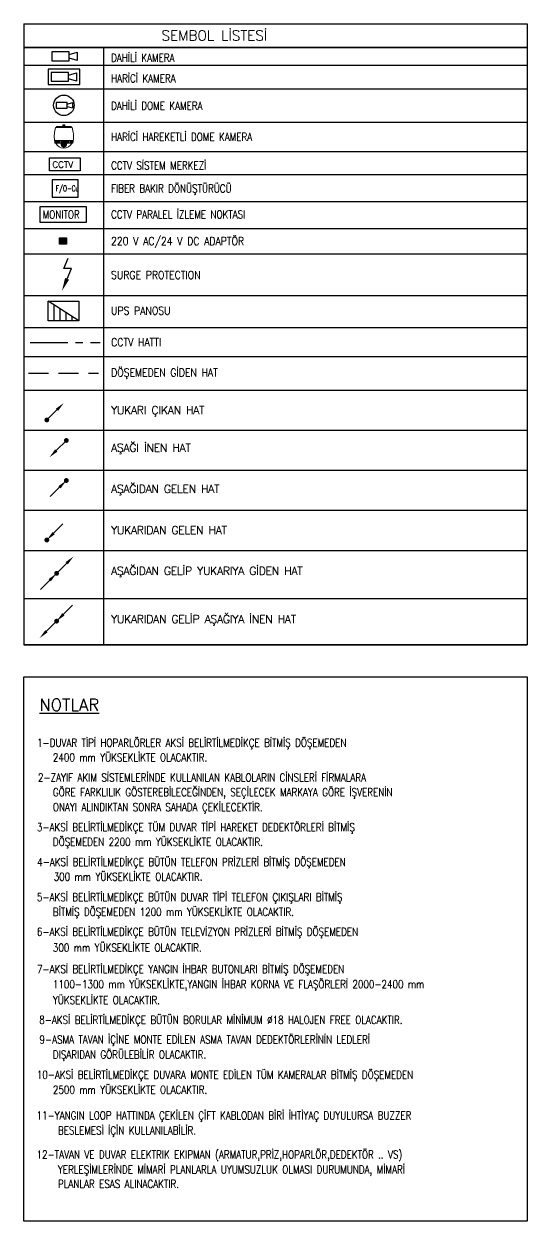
# Model space of a CAD drawing. Header units: metres. Extents: x -13933 to 152404, y -7861 to 21912.
# Drawn here: x -13409 to -10896, y 15930 to 21912 of the extents above; entities that cross this region are included whole.
import ezdxf

# ---------------------------------------------------------------- set-up
doc = ezdxf.new("R2010")
doc.units = ezdxf.units.M
doc.header["$LTSCALE"] = 100
doc.header["$MEASUREMENT"] = 0
doc.linetypes.add('CENTER', pattern=[2, 1.25, -0.25, 0.25, -0.25])
doc.linetypes.add('HIDDEN', pattern=[0.375, 0.25, -0.125])
for name, color, linetype, lineweight in [('E-220 V AC 24 V DC ADAPTÖR', 7, 'Continuous', 30), ('E-CCTV MERKEZİ', 7, 'Continuous', 30), ('E-CCTV PARALEL İZLEME NOKTASI', 7, 'Continuous', 30), ('E-DAHİLİ DOME KAMERA', 7, 'Continuous', 30), ('E-DAHİLİ KAMERA', 7, 'Continuous', 30), ('E-DAHİLİ SPEED DOME', 7, 'Continuous', 30), ('E-GUVENLIK-CCTV', 7, 'Continuous', 30), ('E-HARİCİ KAMERA', 7, 'Continuous', 30), ('E-IP KAMERA RACK KABİN', 7, 'Continuous', 30), ('E-KABLO', 7, 'Continuous', 30), ('E-OK', 7, 'Continuous', 30), ('E-TOPRAKLAMA', 7, 'Continuous', 30), ('E-UPS PANOSU', 7, 'Continuous', 30), ('E-YAZI', 7, 'Continuous', 30)]:
    doc.layers.add(name, color=color, linetype=linetype, lineweight=lineweight)
doc.styles.add('E-YAZI', font='txttw.shx')

# ---------------------------------------------------------------- blocks, each defined once
blk = doc.blocks.new('100_DAHİLİ KAMERA')
at = {"layer": 'E-DAHİLİ KAMERA', "color": 4}
blk.add_lwpolyline([(4.31, -1.1), (4.31, 1.1), (0, 1.1), (0, -1.1)], close=True, dxfattribs=at)
blk.add_lwpolyline([(4.31, 0.44), (6.35, 1.02), (6.35, -1.02), (4.31, -0.44)], dxfattribs=at)
blk = doc.blocks.new('100_HARİCİ KAMERA')
at = {"layer": 'E-HARİCİ KAMERA', "color": 4}
for points in [[(0, -1.9), (7.95, -1.9), (7.95, 1.9), (0, 1.9)], [(5.11, -1.1), (5.11, 1.1), (0.8, 1.1), (0.8, -1.1)]]:
    blk.add_lwpolyline(points, close=True, dxfattribs=at)
blk.add_lwpolyline([(5.11, 0.44), (7.15, 1.02), (7.15, -1.02), (5.11, -0.44)], dxfattribs=at)
blk = doc.blocks.new('100_DAHİLİ DOME KAMERA')
at = {"layer": 'E-DAHİLİ DOME KAMERA', "color": 4}
for p, q in [((-1.94, 0.71), (-1.94, -0.69)), ((0.82, 0.71), (-1.94, 0.71)), ((0.82, -0.69), (0.82, 0.71)), ((0.82, 0.29), (2.13, 0.67)), ((2.13, 0.67), (2.13, -0.64)), ((-1.94, -0.69), (0.82, -0.69)), ((0.82, -0.27), (2.13, -0.64))]:
    blk.add_line(p, q, dxfattribs=at)
at = {"layer": 'E-DAHİLİ DOME KAMERA', "color": 4, "linetype": 'Continuous'}
blk.add_circle((0, 0), 2.57, dxfattribs=at)
blk = doc.blocks.new('100_CCTV MERKEZİ')
at = {"layer": 'E-CCTV MERKEZİ', "color": 4}
blk.add_lwpolyline([(-3.81, 0), (-3.81, 3.24), (3.81, 3.24), (3.81, 0)], close=True, dxfattribs=at)
at = {"layer": 'E-CCTV MERKEZİ', "color": 3, "style": 'E-YAZI'}
blk.add_text('CCTV', height=1.6, dxfattribs=at).set_placement((-3.12, 0.77))
blk = doc.blocks.new('*U394')
at = {"layer": 'E-OK', "color": 3, "linetype": 'Continuous'}
blk.add_line((-126, -126), (0, 0), dxfattribs=at)
at = {"layer": 'E-OK', "color": 4, "linetype": 'Continuous', "const_width": 30}
blk.add_lwpolyline([(-15, 0, 1), (15, 0, 1)], format="xyb", close=True, dxfattribs=at)
at = {"layer": 'E-OK', "color": 3, "linetype": 'Continuous'}
blk.add_solid([(-112, -140), (-140, -112), (-211, -211)], dxfattribs=at)
blk = doc.blocks.new('*U395')
at = {"layer": 'E-OK', "color": 3, "linetype": 'Continuous'}
blk.add_line((85, 85), (201, 200), dxfattribs=at)
at = {"layer": 'E-OK', "color": 4, "linetype": 'Continuous', "const_width": 30}
blk.add_lwpolyline([(-15, 0, 1), (15, 0, 1)], format="xyb", close=True, dxfattribs=at)
at = {"layer": 'E-OK', "color": 3, "linetype": 'Continuous'}
blk.add_solid([(99, 71), (71, 99), (0, 0)], dxfattribs=at)
blk = doc.blocks.new('*U396')
at = {"layer": 'E-OK', "color": 3, "linetype": 'Continuous'}
for p, q in [((85, 85), (201, 200)), ((-126, -126), (0, 0))]:
    blk.add_line(p, q, dxfattribs=at)
at = {"layer": 'E-OK', "color": 4, "linetype": 'Continuous', "const_width": 30}
blk.add_lwpolyline([(-15, 0, 1), (15, 0, 1)], format="xyb", close=True, dxfattribs=at)
at = {"layer": 'E-OK', "color": 3, "linetype": 'Continuous'}
for points in [[(99, 71), (71, 99), (0, 0)], [(-112, -140), (-140, -112), (-211, -211)]]:
    blk.add_solid(points, dxfattribs=at)
blk = doc.blocks.new('100_UPS PANOSU')
at = {"layer": 'E-UPS PANOSU', "color": 4}
for p, q in [((-38.4, 49.4), (38.4, 49.4)), ((-38.4, 0), (-38.4, 49.4)), ((38.4, 0), (-38.4, 49.4)), ((-23.4, 0), (-23.4, 39.7)), ((-8.4, 0), (-8.4, 30.1)), ((38.4, 49.4), (38.4, 0)), ((38.4, 0), (-38.4, 0)), ((6.6, 0), (6.6, 20.4)), ((21.6, 0), (21.6, 10.8))]:
    blk.add_line(p, q, dxfattribs=at)
blk = doc.blocks.new('10_SURGE PROTECTION')
at = {"layer": 'E-TOPRAKLAMA', "color": 3, "linetype": 'Continuous'}
for p, q in [((13, 111.8), (33.1, 159.7)), ((48.6, 111.8), (13, 111.8)), ((28.5, 63.9), (48.6, 111.8))]:
    blk.add_line(p, q, dxfattribs=at)
blk.add_solid([(37.7, 60), (19.3, 67.7), (5.3, 8.6)], dxfattribs=at)
blk = doc.blocks.new('10_CCTV PARALEL İZLEME NOKTASI')
at = {"layer": 'E-CCTV PARALEL İZLEME NOKTASI', "color": 4}
blk.add_lwpolyline([(-103.3, 112.4), (126.9, 112.4), (126.9, 32.9), (-103.3, 32.9)], close=True, dxfattribs=at)
at = {"layer": 'E-CCTV PARALEL İZLEME NOKTASI', "color": 3, "style": 'E-YAZI', "width": 0.8}
blk.add_text('MONITOR', height=40, dxfattribs=at).set_placement((-90.5, 52.6))
blk = doc.blocks.new('E-DAHİLİ SPEED DOME KAMERA (HAREKETLİ)')
at = {"layer": 'E-DAHİLİ SPEED DOME', "lineweight": 15}
blk.add_hatch(color=5, dxfattribs=at).paths.add_polyline_path([(0.77, -4.93, 0.114875), (0.69, -4.58), (-0.72, -4.58, 0.114346), (-0.8, -4.93, 1)])
at = {"layer": 'E-DAHİLİ SPEED DOME', "color": 5, "lineweight": 15}
for p, q in [((-0.26, 0), (-0.26, -0.46)), ((0, 0), (-0.26, 0)), ((0, 0), (0.26, 0)), ((-2.08, -0.71), (2.08, -0.71)), ((-2, -0.64), (2, -0.64)), ((-1.86, -0.54), (-1.74, -0.54)), ((-1.77, -0.46), (1.77, -0.46)), ((-1.74, -0.54), (1.74, -0.54)), ((0, -0.08), (-0.26, -0.08)), ((0, -0.17), (-0.26, -0.17)), ((0, -0.25), (-0.26, -0.25)), ((0, -0.33), (-0.26, -0.33)), ((0, -0.42), (-0.26, -0.42)), ((0, -0.08), (0.26, -0.08)), ((0, -0.17), (0.26, -0.17)), ((0, -0.25), (0.26, -0.25)), ((0, -0.33), (0.26, -0.33)), ((0, -0.42), (0.26, -0.42)), ((0.26, 0), (0.26, -0.46)), ((1.86, -0.54), (1.74, -0.54)), ((-2.32, -3.91), (2.32, -3.92)), ((-2.25, -4.58), (2.25, -4.58)), ((-2.12, -4.29), (-2.12, -3.91)), ((-2.12, -4.58), (-2.12, -3.91)), ((-2.09, -4.29), (-2.09, -3.91)), ((-2.09, -4.58), (-2.09, -3.91)), ((-1.84, -4.29), (-1.84, -3.91)), ((-1.84, -4.58), (-1.84, -3.91)), ((-1.81, -4.29), (-1.81, -3.91)), ((-1.81, -4.58), (-1.81, -3.91)), ((-1.56, -4.29), (-1.56, -3.91)), ((-1.56, -4.58), (-1.56, -3.91)), ((-1.53, -4.29), (-1.53, -3.91)), ((-1.53, -4.58), (-1.53, -3.91)), ((-1.28, -4.29), (-1.28, -3.91)), ((-1.28, -4.58), (-1.28, -3.91)), ((-1.25, -4.29), (-1.25, -3.91)), ((-1.25, -4.58), (-1.25, -3.91)), ((-1.01, -4.29), (-1.01, -3.91)), ((-1.01, -4.58), (-1.01, -3.91)), ((-0.98, -4.29), (-0.98, -3.91)), ((-0.98, -4.58), (-0.98, -3.91)), ((-0.72, -4.29), (-0.72, -3.91)), ((-0.72, -4.58), (-0.72, -3.91)), ((-0.69, -4.29), (-0.69, -3.91)), ((-0.69, -4.58), (-0.69, -3.91)), ((-0.44, -4.29), (-0.44, -3.91)), ((-0.44, -4.58), (-0.44, -3.91)), ((-0.41, -4.29), (-0.41, -3.91)), ((-0.41, -4.58), (-0.41, -3.91)), ((-0.16, -4.29), (-0.16, -3.91)), ((-0.16, -4.58), (-0.16, -3.91)), ((-0.13, -4.29), (-0.13, -3.91)), ((-0.13, -4.58), (-0.13, -3.91)), ((0.13, -4.29), (0.13, -3.92)), ((0.13, -4.58), (0.13, -3.91)), ((0.15, -4.29), (0.16, -3.92)), ((0.15, -4.58), (0.16, -3.91)), ((0.41, -4.29), (0.41, -3.92)), ((0.41, -4.58), (0.41, -3.91)), ((0.43, -4.29), (0.44, -3.92)), ((0.43, -4.58), (0.44, -3.91)), ((0.69, -4.58), (0.69, -3.91)), ((0.69, -4.29), (0.69, -3.92)), ((0.71, -4.58), (0.72, -3.91)), ((0.71, -4.29), (0.72, -3.92)), ((0.98, -4.58), (0.98, -3.91)), ((0.98, -4.29), (0.98, -3.92)), ((1.01, -4.58), (1.01, -3.91)), ((1.01, -4.29), (1.01, -3.92)), ((1.25, -4.58), (1.25, -3.91)), ((1.25, -4.29), (1.25, -3.92)), ((1.27, -4.58), (1.27, -3.91)), ((1.27, -4.29), (1.27, -3.92)), ((1.53, -4.58), (1.53, -3.91)), ((1.53, -4.29), (1.53, -3.92)), ((1.55, -4.58), (1.55, -3.91)), ((1.55, -4.29), (1.55, -3.92)), ((1.81, -4.58), (1.81, -3.91)), ((1.81, -4.29), (1.81, -3.92)), ((1.83, -4.58), (1.83, -3.91)), ((1.83, -4.29), (1.83, -3.92)), ((2.09, -4.58), (2.09, -3.91)), ((2.09, -4.3), (2.09, -3.92)), ((2.11, -4.58), (2.11, -3.91)), ((2.11, -4.3), (2.11, -3.92))]:
    blk.add_line(p, q, dxfattribs=at)
for centre, radius, start, end in [((4.75, -2.84), 7.15, 162.6726, 188.6391), ((-1.95, -0.78), 0.148, 112.0065, 152.1591), ((-1.72, -0.98), 0.435, 92.3606, 129.6118), ((-1.08, -1.28), 1.07, 130.1476, 136.6157), ((1.72, -0.98), 0.435, 50.3313, 87.5824), ((1.08, -1.28), 1.07, 43.3274, 49.7954), ((1.95, -0.78), 0.148, 27.7839, 67.9366), ((-4.75, -2.83), 7.15, 351.304, 17.2704), ((10.56, -2.93), 12.92, 184.3349, 187.3377), ((10.6, -2.93), 12.92, 184.354, 187.3375), ((-0.02, -3.65), 2.2, 205.1602, 334.9025), ((-10.61, -2.92), 12.92, 352.6245, 355.6081), ((-10.56, -2.92), 12.92, 352.6245, 355.6081)]:
    blk.add_arc(centre, radius, start, end, dxfattribs=at)
blk = doc.blocks.new('100_220 V AC 24 V DC ADAPTÖR')
at = {"layer": 'E-220 V AC 24 V DC ADAPTÖR', "color": 4}
blk.add_lwpolyline([(0, 10.2), (21.8, 10.2), (21.8, -10.2), (0, -10.2)], close=True, dxfattribs=at)
blk.add_solid([(0, 10.2), (21.8, 10.2), (0, -10.2), (21.8, -10.2)], dxfattribs=at)
blk = doc.blocks.new('FO CU DÖNÜŞTÜRÜCÜ')
at = {"layer": 'E-IP KAMERA RACK KABİN', "color": 4}
blk.add_lwpolyline([(29.8, 1.6), (29.8, 44.8), (-35, 44.8), (-35, 1.6)], close=True, dxfattribs=at)
at = {"layer": 'E-IP KAMERA RACK KABİN', "color": 3, "style": 'E-YAZI', "width": 0.6}
blk.add_text('F/O-Cu', height=14.4, dxfattribs=at).set_placement((-26.2, 16.2))

msp = doc.modelspace()

# ---------------------------------------------------------------- linework, layer by layer
at = {"layer": 'E-KABLO', "color": 6, "linetype": 'CENTER', "ltscale": 1.5}
msp.add_line((-13377.4, 20319.4), (-13028.8, 20319.4), dxfattribs=at)
at = {"layer": 'E-KABLO', "color": 6, "linetype": 'HIDDEN', "ltscale": 4}
msp.add_line((-13386, 20167.7), (-13037.5, 20167.7), dxfattribs=at)
at = {"layer": 'E-KABLO'}
msp.add_lwpolyline([(-13409.1, 18649.9), (-10896, 18649.9), (-10896, 15930.1), (-13409.1, 15930.1)], close=True, dxfattribs=at)
at = {"layer": 'E-YAZI', "color": 4}
for p, q in [((-13409.1, 21912), (-13409.1, 18808.9)), ((-13409.1, 21912), (-10896, 21912)), ((-10896, 21912), (-10896, 18808.9)), ((-13409.1, 21794.2), (-10896, 21794.2)), ((-13326.7, 19282), (-13326.1, 19281.4)), ((-10896, 18808.9), (-13409.1, 18808.9)), ((-13409.1, 18808.9), (-10896, 18808.9)), ((-13409.1, 18808.9), (-10896, 18808.9))]:
    msp.add_line(p, q, dxfattribs=at)
at = {"layer": 'E-YAZI', "color": 7}
for p, q in [((-10896, 21794.2), (-13409.1, 21794.2)), ((-13409.1, 21794.2), (-10993.5, 21794.2)), ((-13012.3, 21794.2), (-13012.3, 18808.9)), ((-13409.1, 21706.4), (-10896, 21706.4)), ((-13409.1, 21588.2), (-10896, 21588.2)), ((-13409.1, 21421.9), (-10896, 21421.9)), ((-13409.1, 21274.2), (-10896, 21274.2)), ((-13409.1, 21274.2), (-10896, 21274.2)), ((-13409.1, 21159), (-10896, 21159)), ((-13409.1, 21024), (-10896, 21024)), ((-13409.1, 20890.2), (-10896, 20890.2)), ((-13409.1, 20763.9), (-10896, 20763.9)), ((-13409.1, 20555.3), (-10896, 20555.3)), ((-13409.1, 20395.6), (-10896, 20395.6)), ((-13409.1, 20250), (-10896, 20250)), ((-13409.1, 20082), (-10896, 20082)), ((-13409.1, 19882), (-10896, 19882)), ((-13409.1, 19682), (-10896, 19682)), ((-13409.1, 19482), (-10896, 19482)), ((-13408.5, 19281.4), (-10896, 19281.4)), ((-13409.1, 19041.3), (-10896, 19041.3))]:
    msp.add_line(p, q, dxfattribs=at)

# ---------------------------------------------------------------- block references
at = {"layer": 'E-CCTV MERKEZİ', "xscale": 20, "yscale": 20, "zscale": 20}
msp.add_blockref('100_CCTV MERKEZİ', (-13204.9, 21177.9), dxfattribs=at)
at = {"layer": 'E-CCTV PARALEL İZLEME NOKTASI'}
msp.add_blockref('10_CCTV PARALEL İZLEME NOKTASI', (-13225.3, 20887.1), dxfattribs=at)
at = {"layer": 'E-DAHİLİ DOME KAMERA', "xscale": 20, "yscale": 20, "zscale": 20}
msp.add_blockref('100_DAHİLİ DOME KAMERA', (-13209.6, 21505.4), dxfattribs=at)
at = {"layer": 'E-DAHİLİ KAMERA', "xscale": 20, "yscale": 20, "zscale": 20}
msp.add_blockref('100_DAHİLİ KAMERA', (-13269.5, 21750.3), dxfattribs=at)
at = {"layer": 'E-DAHİLİ SPEED DOME', "xscale": 20, "yscale": 20, "zscale": 20}
msp.add_blockref('E-DAHİLİ SPEED DOME KAMERA (HAREKETLİ)', (-13209.6, 21408.2), dxfattribs=at)
at = {"layer": 'E-GUVENLIK-CCTV'}
for name, p, xscale, yscale, zscale in [('100_220 V AC 24 V DC ADAPTÖR', (-13231.9, 20827.7), 1.6, 1.6, 1.6), ('100_UPS PANOSU', (-13211.5, 20428.4), 2, 2, 2)]:
    msp.add_blockref(name, p, dxfattribs=dict(at, xscale=xscale, yscale=yscale, zscale=zscale))
at = {"layer": 'E-HARİCİ KAMERA', "xscale": 20, "yscale": 20, "zscale": 20}
msp.add_blockref('100_HARİCİ KAMERA', (-13288.8, 21647.3), dxfattribs=at)
at = {"layer": 'E-KABLO', "color": 6}
for name, p, xscale, yscale, zscale in [('FO CU DÖNÜŞTÜRÜCÜ', (-13197.8, 21043.2), 2, 2, 2), ('10_SURGE PROTECTION', (-13224.6, 20569.3), 1.08, 1.08, 1.08)]:
    msp.add_blockref(name, p, dxfattribs=dict(at, xscale=xscale, yscale=yscale, zscale=zscale))
at = {"layer": 'E-OK', "xscale": -0.4, "yscale": 0.4, "zscale": 0.4}
for name, p, rotation in [('*U394', (-13294.8, 19933.3), 90), ('*U394', (-13197.4, 19830.7), 270), ('*U395', (-13197.4, 19630.7), 90), ('*U395', (-13294.8, 19333.3), 270), ('*U396', (-13246.1, 19166.6), 90), ('*U396', (-13246.1, 18927.9), 270)]:
    msp.add_blockref(name, p, dxfattribs=dict(at, rotation=rotation))

# ---------------------------------------------------------------- texts
at = {"layer": 'E-YAZI', "color": 4, "style": 'E-YAZI'}
for s, height, p in [('SEMBOL LİSTESİ', 50, (-12722.6, 21829.3)), ('%%uNOTLAR', 60, (-13332, 18479.7, 0))]:
    msp.add_text(s, height=height, dxfattribs=at).set_placement(p)
at = {"layer": 'E-YAZI', "color": 3, "style": 'E-YAZI'}
for s, width, p in [('DAHİLİ KAMERA ', 0.8, (-12973.8, 21723.1)), ('HARİCİ KAMERA', 0.8, (-12973.8, 21620.1)), ('DAHİLİ DOME KAMERA', 0.8, (-12973.8, 21483.6)), ('HARİCİ HAREKETLİ DOME KAMERA', 0.8, (-12973.8, 21327.5)), ('CCTV SİSTEM MERKEZİ', 0.8, (-12973.8, 21184.9)), ('FIBER BAKIR DÖNÜŞTÜRÜCÜ', 0.8, (-12973.8, 21069.7)), ('CCTV PARALEL İZLEME NOKTASI', 0.8, (-12973.8, 20940.3)), ('220 V AC/24 V DC ADAPTÖR', 0.85, (-12974.1, 20806.8)), ('SURGE PROTECTION', 0.85, (-12974.1, 20637.4)), ('UPS PANOSU', 0.85, (-12974.1, 20459.1)), ('CCTV HATTI', 0.85, (-12973.6, 20301.7)), ('DÖŞEMEDEN GİDEN HAT', 0.85, (-12973.6, 20149.9)), ('1-DUVAR TİPİ HOPARLÖRLER AKSİ BELİRTİLMEDİKÇE BİTMİŞ DÖŞEMEDEN', 0.8, (-13343.7, 18300, 0)), ('2400 mm YÜKSEKLİKTE OLACAKTIR.', 0.8, (-13264.5, 18226.7, 0)), ('2-ZAYIF AKIM SİSTEMLERİNDE KULLANILAN KABLOLARIN CİNSLERİ FİRMALARA', 0.8, (-13339.2, 18126.2, 0)), ('GÖRE FARKLILIK GÖSTEREBİLECEĞİNDEN, SEÇİLECEK MARKAYA GÖRE İŞVERENİN', 0.8, (-13264.5, 18052.9, 0)), ('ONAYI ALINDIKTAN SONRA SAHADA ÇEKİLECEKTİR.', 0.8, (-13264.5, 17978.5, 0)), ('3-AKSİ BELİRTİLMEDİKÇE TÜM DUVAR TİPİ HAREKET DEDEKTÖRLERİ BİTMİŞ', 0.8, (-13344.4, 17878, 0)), ('DÖŞEMEDEN 2200 mm YÜKSEKLİKTE OLACAKTIR.', 0.8, (-13264.5, 17804.7, 0)), ('4-AKSİ BELİRTİLMEDİKÇE BÜTÜN TELEFON PRİZLERİ BİTMİŞ DÖŞEMEDEN', 0.8, (-13343.1, 17704.2, 0)), ('300 mm YÜKSEKLİKTE OLACAKTIR.', 0.8, (-13260.6, 17630.9, 0)), ('5-AKSİ BELİRTİLMEDİKÇE BÜTÜN DUVAR TİPİ TELEFON ÇIKIŞLARI BİTMİŞ', 0.8, (-13344.4, 17528.7, 0)), ('BİTMİŞ DÖŞEMEDEN 1200 mm YÜKSEKLİKTE OLACAKTIR.', 0.8, (-13264.5, 17454.7, 0)), ('6-AKSİ BELİRTİLMEDİKÇE BÜTÜN TELEVİZYON PRİZLERİ BİTMİŞ DÖŞEMEDEN', 0.8, (-13344.4, 17355.6, 0)), ('300 mm YÜKSEKLİKTE OLACAKTIR.', 0.8, (-13264.5, 17276.4, 0)), ('7-AKSİ BELİRTİLMEDİKÇE YANGIN İHBAR BUTONLARI BİTMİŞ DÖŞEMEDEN', 0.8, (-13343.7, 17169, 0)), ('1100-1300 mm YÜKSEKLİKTE,YANGIN İHBAR KORNA VE FLAŞÖRLERİ 2000-2400 mm', 0.8, (-13264.5, 17093.6, 0)), ('YÜKSEKLİKTE OLACAKTIR.', 0.8, (-13264.5, 17014.3, 0)), ('8-AKSİ BELİRTİLMEDİKÇE BÜTÜN BORULAR MİNİMUM %%C18 HALOJEN FREE OLACAKTIR.', 0.8, (-13332.6, 16915.2, 0)), ('9-ASMA TAVAN İÇİNE MONTE EDİLEN ASMA TAVAN DEDEKTÖRLERİNİN LEDLERİ', 0.8, (-13331.7, 16817, 0)), ('DIŞARIDAN GÖRÜLEBİLİR OLACAKTIR.', 0.8, (-13264.5, 16742, 0)), ('10-AKSİ BELİRTİLMEDİKÇE DUVARA MONTE EDİLEN TÜM KAMERALAR BİTMİŞ DÖŞEMEDEN', 0.8, (-13344.9, 16641.3, 0)), ('2500 mm YÜKSEKLİKTE OLACAKTIR.', 0.8, (-13264.5, 16566.3, 0)), ('11-YANGIN LOOP HATTINDA ÇEKİLEN ÇİFT KABLODAN BİRİ İHTİYAÇ DUYULURSA BUZZER', 0.8, (-13345.9, 16437.9, 0)), ('BESLEMESİ İÇİN KULLANILABİLİR.', 0.8, (-13239.3, 16362.9, 0)), ('12-TAVAN VE DUVAR ELEKTRIK EKIPMAN (ARMATUR,PRİZ,HOPARLÖR,DEDEKTÖR .. VS)', 0.8, (-13345.9, 16242.5, 0)), ('YERLEŞİMLERİNDE MİMARİ PLANLARLA UYUMSUZLUK OLMASI DURUMUNDA, MİMARİ', 0.8, (-13239.3, 16167.5, 0)), ('PLANLAR ESAS ALINACAKTIR.', 0.8, (-13239.3, 16095.9, 0))]:
    msp.add_text(s, height=40, dxfattribs=dict(at, width=width)).set_placement(p)
at = {"layer": 'E-YAZI', "color": 3, "char_height": 40, "attachment_point": 1, "style": 'E-YAZI'}
for s, insert in [('{\\T0.95;YUKARI ÇIKAN HAT}', (-12974.1, 20002.1)), ('{\\T0.95;AŞAĞI İNEN HAT}', (-12974.1, 19814.2)), ('{\\T0.95;AŞAĞIDAN GELEN HAT}', (-12974.1, 19608.6)), ('{\\T0.95;YUKARIDAN GELEN HAT}', (-12974.1, 19402.4)), ('{\\T0.95;AŞAĞIDAN GELİP YUKARIYA GİDEN HAT}', (-12974.1, 19199)), ('{\\T0.95;YUKARIDAN GELİP AŞAĞIYA İNEN HAT}', (-12974.1, 18958.3))]:
    msp.add_mtext_dynamic_manual_height_columns(s, width=9808.836, gutter_width=12.5, heights=[0], dxfattribs=dict(at, insert=insert))

doc.saveas('drawing.dxf')
